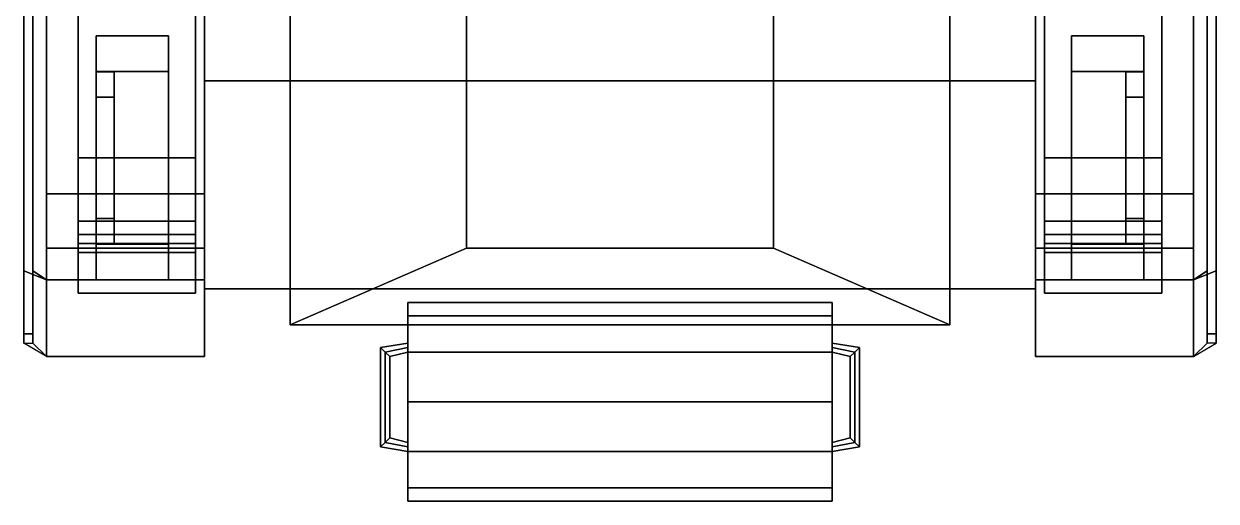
# Model space of a CAD drawing. Header units: millimetres. Extents: x -1.32 to 3, y -3.17 to 5.
# Drawn here: x -1.32 to 1.32, y -3.17 to -2.114 of the extents above; entities that cross this region are included whole.
import ezdxf

# ---------------------------------------------------------------- set-up
doc = ezdxf.new("R2010")
doc.units = ezdxf.units.MM
for name, color, linetype in [('mg2', 6, 'Continuous'), ('mudguards', 6, 'Continuous'), ('tracks', 3, 'Continuous'), ('wheels', 2, 'Continuous')]:
    doc.layers.add(name, color=color, linetype=linetype)

msp = doc.modelspace()

# ---------------------------------------------------------------- linework, layer by layer
for points in [[(-0.92, 2.51, 0.82), (-0.92, -2.7, 0.91), (-0.92, -0.48, 1.08), (-0.92, 2.07, 1.08)], [(-0.92, 2.46, 0.58), (-0.92, -2.7, 0.47), (-0.92, -2.7, 0.91), (-0.92, 2.51, 0.82)], [(0.92, -0.48, 1.08), (0.92, -2.7, 0.91), (0.92, 2.51, 0.82), (0.92, 2.07, 1.08)], [(0.92, -2.7, 0.91), (0.92, -2.7, 0.47), (0.92, 2.46, 0.58), (0.92, 2.51, 0.82)], [(-0.92, 2.02, 0.34), (-0.92, -2.24, 0.34), (-0.92, -2.7, 0.47), (-0.92, 2.46, 0.58)], [(0.92, -2.7, 0.47), (0.92, -2.24, 0.34), (0.92, 2.02, 0.34), (0.92, 2.46, 0.58)], [(0.92, 2.02, 0.34), (0.92, -2.24, 0.34), (-0.92, -2.24, 0.34), (-0.92, 2.02, 0.34)], [(-0.92, -0.48, 1.08), (-0.92, -2.7, 0.91), (-0.92, -1.8, 1.14), (-0.92, -0.48, 1.14)], [(-0.34, -0.48, 1.3), (-0.34, -2.61, 1.3), (0.34, -2.61, 1.3), (0.34, -0.48, 1.3)], [(0.92, -1.8, 1.14), (0.92, -2.7, 0.91), (0.92, -0.48, 1.08), (0.92, -0.48, 1.14)], [(-0.73, -1.63, 1.14), (-0.73, -2.78, 1.14), (-0.34, -2.61, 1.3), (-0.34, -1.61, 1.3)], [(0.34, -2.61, 1.3), (0.73, -2.78, 1.14), (0.73, -1.63, 1.14), (0.34, -1.61, 1.3)], [(-0.92, -1.8, 1.14), (-0.92, -2.7, 0.91), (-0.73, -2.7, 0.91), (-0.73, -1.8, 1.14)], [(-0.73, -2.7, 0.91), (-0.73, -2.78, 0.89), (-0.73, -2.78, 1.14), (-0.73, -1.8, 1.14)], [(-0.73, -1.8, 1.14), (-0.73, -2.78, 1.14), (0.73, -2.78, 1.14), (0.73, -1.8, 1.14)], [(0.73, -2.78, 1.14), (0.73, -2.78, 0.89), (0.73, -2.7, 0.91), (0.73, -1.8, 1.14)], [(0.73, -1.8, 1.14), (0.73, -2.7, 0.91), (0.92, -2.7, 0.91), (0.92, -1.8, 1.14)], [(-0.92, -2.7, 0.47), (-0.92, -2.24, 0.34), (0.92, -2.24, 0.34), (0.92, -2.7, 0.47)], [(-0.34, -2.61, 1.3), (-0.73, -2.78, 1.14), (0.73, -2.78, 1.14), (0.34, -2.61, 1.3)], [(-0.92, -2.7, 0.91), (-0.92, -2.7, 0.47), (0.92, -2.7, 0.47), (0.92, -2.7, 0.91)], [(0.73, -2.7, 0.89), (0.73, -2.78, 0.89), (-0.73, -2.78, 0.89), (-0.73, -2.7, 0.89)], [(-0.73, -2.7, 0.89), (-0.73, -2.78, 0.89), (-0.73, -2.78, 0.89), (-0.73, -2.7, 0.91)], [(0.73, -2.7, 0.91), (0.73, -2.7, 0.91), (0.73, -2.78, 0.89), (0.73, -2.7, 0.89)], [(0.47, -2.7595, 1.37), (0.47, -2.73, 1.26), (-0.47, -2.73, 1.26), (-0.47, -2.7595, 1.37)], [(0.47, -2.73, 1.26), (0.47, -2.7595, 1.15), (-0.47, -2.7595, 1.15), (-0.47, -2.73, 1.26)], [(-0.47, -3.06, 1.4505), (-0.47, -2.7595, 1.37), (-0.47, -2.73, 1.26), (-0.47, -3.1405, 1.37)], [(-0.47, -3.1405, 1.37), (-0.47, -2.73, 1.26), (-0.47, -2.7595, 1.15), (-0.47, -3.17, 1.26)], [(0.47, -2.73, 1.26), (0.47, -3.1405, 1.15), (0.47, -3.06, 1.0695), (0.47, -2.7595, 1.15)], [(0.47, -2.7595, 1.37), (0.47, -3.17, 1.26), (0.47, -3.1405, 1.15), (0.47, -2.73, 1.26)], [(0.47, -2.84, 1.4505), (0.47, -2.7595, 1.37), (-0.47, -2.7595, 1.37), (-0.47, -2.84, 1.4505)], [(0.47, -2.7595, 1.15), (0.47, -2.84, 1.0695), (-0.47, -2.84, 1.0695), (-0.47, -2.7595, 1.15)], [(-0.47, -2.95, 1.48), (-0.47, -2.84, 1.4505), (-0.47, -2.7595, 1.37), (-0.47, -3.06, 1.4505)], [(-0.47, -3.17, 1.26), (-0.47, -2.7595, 1.15), (-0.47, -2.84, 1.0695), (-0.47, -3.1405, 1.15)], [(0.47, -2.7595, 1.15), (0.47, -3.06, 1.0695), (0.47, -2.95, 1.04), (0.47, -2.84, 1.0695)], [(0.47, -2.84, 1.4505), (0.47, -3.1405, 1.37), (0.47, -3.17, 1.26), (0.47, -2.7595, 1.37)], [(-0.73, -2.78, 1.14), (-0.73, -2.78, 0.89), (0.73, -2.78, 0.89), (0.73, -2.78, 1.14)], [(-0.47, -2.83, 1.33), (-0.47, -2.82, 1.32), (-0.53, -2.83, 1.36), (-0.52, -2.84, 1.37)], [(-0.47, -2.82, 1.32), (-0.47, -2.83, 1.31), (-0.52, -2.84, 1.35), (-0.53, -2.83, 1.36)], [(0.47, -2.82, 1.32), (0.47, -2.83, 1.33), (0.52, -2.84, 1.37), (0.53, -2.83, 1.36)], [(0.47, -2.83, 1.31), (0.47, -2.82, 1.32), (0.53, -2.83, 1.36), (0.52, -2.84, 1.35)], [(-0.52, -2.84, 1.37), (-0.53, -2.83, 1.36), (-0.53, -3.05, 1.36), (-0.52, -3.04, 1.37)], [(-0.53, -2.83, 1.36), (-0.52, -2.84, 1.35), (-0.52, -3.04, 1.35), (-0.53, -3.05, 1.36)], [(-0.47, -2.84, 1.32), (-0.47, -2.83, 1.33), (-0.52, -2.84, 1.37), (-0.51, -2.85, 1.36)], [(-0.47, -2.83, 1.31), (-0.47, -2.84, 1.32), (-0.51, -2.85, 1.36), (-0.52, -2.84, 1.35)], [(-0.51, -2.85, 1.36), (-0.52, -2.84, 1.37), (-0.52, -3.04, 1.37), (-0.51, -3.03, 1.36)], [(-0.52, -2.84, 1.35), (-0.51, -2.85, 1.36), (-0.51, -3.03, 1.36), (-0.52, -3.04, 1.35)], [(0.47, -2.95, 1.48), (0.47, -2.84, 1.4505), (-0.47, -2.84, 1.4505), (-0.47, -2.95, 1.48)], [(0.47, -2.84, 1.0695), (0.47, -2.95, 1.04), (-0.47, -2.95, 1.04), (-0.47, -2.84, 1.0695)], [(-0.47, -3.1405, 1.15), (-0.47, -2.84, 1.0695), (-0.47, -2.95, 1.04), (-0.47, -3.06, 1.0695)], [(0.47, -2.83, 1.33), (0.47, -2.84, 1.32), (0.51, -2.85, 1.36), (0.52, -2.84, 1.37)], [(0.47, -2.84, 1.32), (0.47, -2.83, 1.31), (0.52, -2.84, 1.35), (0.51, -2.85, 1.36)], [(0.47, -2.95, 1.48), (0.47, -3.06, 1.4505), (0.47, -3.1405, 1.37), (0.47, -2.84, 1.4505)], [(0.51, -3.03, 1.36), (0.52, -3.04, 1.37), (0.52, -2.84, 1.37), (0.51, -2.85, 1.36)], [(0.52, -3.04, 1.35), (0.51, -3.03, 1.36), (0.51, -2.85, 1.36), (0.52, -2.84, 1.35)], [(0.52, -3.04, 1.37), (0.53, -3.05, 1.36), (0.53, -2.83, 1.36), (0.52, -2.84, 1.37)], [(0.53, -3.05, 1.36), (0.52, -3.04, 1.35), (0.52, -2.84, 1.35), (0.53, -2.83, 1.36)], [(0.47, -3.06, 1.4505), (0.47, -2.95, 1.48), (-0.47, -2.95, 1.48), (-0.47, -3.06, 1.4505)], [(0.47, -2.95, 1.04), (0.47, -3.06, 1.0695), (-0.47, -3.06, 1.0695), (-0.47, -2.95, 1.04)], [(-0.47, -3.05, 1.33), (-0.47, -3.04, 1.32), (-0.51, -3.03, 1.36), (-0.52, -3.04, 1.37)], [(-0.47, -3.04, 1.32), (-0.47, -3.05, 1.31), (-0.52, -3.04, 1.35), (-0.51, -3.03, 1.36)], [(0.47, -3.04, 1.32), (0.47, -3.05, 1.33), (0.52, -3.04, 1.37), (0.51, -3.03, 1.36)], [(0.47, -3.05, 1.31), (0.47, -3.04, 1.32), (0.51, -3.03, 1.36), (0.52, -3.04, 1.35)], [(-0.47, -3.06, 1.32), (-0.47, -3.05, 1.33), (-0.52, -3.04, 1.37), (-0.53, -3.05, 1.36)], [(-0.47, -3.05, 1.31), (-0.47, -3.06, 1.32), (-0.53, -3.05, 1.36), (-0.52, -3.04, 1.35)], [(0.47, -3.1405, 1.37), (0.47, -3.06, 1.4505), (-0.47, -3.06, 1.4505), (-0.47, -3.1405, 1.37)], [(0.47, -3.06, 1.0695), (0.47, -3.1405, 1.15), (-0.47, -3.1405, 1.15), (-0.47, -3.06, 1.0695)], [(0.47, -3.05, 1.33), (0.47, -3.06, 1.32), (0.53, -3.05, 1.36), (0.52, -3.04, 1.37)], [(0.47, -3.06, 1.32), (0.47, -3.05, 1.31), (0.52, -3.04, 1.35), (0.53, -3.05, 1.36)], [(0.47, -3.17, 1.26), (0.47, -3.1405, 1.37), (-0.47, -3.1405, 1.37), (-0.47, -3.17, 1.26)], [(0.47, -3.1405, 1.15), (0.47, -3.17, 1.26), (-0.47, -3.17, 1.26), (-0.47, -3.1405, 1.15)]]:
    msp.add_3dface(points)
at = {"layer": 'mg2'}
for points in [[(-1.32, 1.23, 1.13), (-1.32, -1.33, 1.13), (-1.32, -2.8, 0.62), (-1.32, 2.63, 0.62)], [(-1.32, -2.8, 0.62), (-1.3, -2.8, 0.62), (-1.3, 2.63, 0.62), (-1.32, 2.63, 0.62)], [(-1.3, 2.63, 0.62), (-1.3, -2.8, 0.62), (-1.3, -1.33, 1.13), (-1.3, 1.23, 1.13)], [(-1.27, -1.32, 1.18), (-1.27, -2.68, 0.97), (-1.32, -2.66, 0.91), (-1.32, -1.33, 1.13)], [(-1.3, -1.33, 1.13), (-1.3, -2.66, 0.91), (-1.27, -2.68, 0.95), (-1.27, -1.32, 1.16)], [(-1.27, -1.32, 1.16), (-1.27, -2.68, 0.95), (-0.92, -2.68, 0.95), (-0.92, -1.32, 1.16)], [(-1.32, -1.33, 1.13), (-1.32, -2.66, 0.91), (-1.32, -2.82, 0.65), (-1.32, -2.8, 0.62)], [(-1.3, -2.8, 0.62), (-1.3, -2.82, 0.65), (-1.3, -2.66, 0.91), (-1.3, -1.33, 1.13)], [(-0.92, -2.1373, 1.0538), (-0.92, -2.68, 0.97), (-0.92, -2.68, 0.97), (-0.92, -2.7, 0.91)], [(-0.92, -2.7, 0.91), (-0.92, -2.68, 0.97), (-0.92, -2.68, 0.97), (-0.92, -2.1373, 1.0538)], [(-0.92, -2.61, 0.9808), (-0.92, -2.68, 0.97), (-1.27, -2.68, 0.97), (-1.27, -2.61, 0.9808)], [(-1.27, -2.68, 0.97), (-1.27, -2.85, 0.75), (-1.32, -2.82, 0.65), (-1.32, -2.66, 0.91)], [(-1.3, -2.66, 0.91), (-1.3, -2.82, 0.65), (-1.27, -2.85, 0.73), (-1.27, -2.68, 0.95)], [(-1.27, -2.68, 0.95), (-1.27, -2.85, 0.73), (-0.92, -2.85, 0.73), (-0.92, -2.68, 0.95)], [(-0.92, -2.68, 0.97), (-0.92, -2.85, 0.75), (-1.27, -2.85, 0.75), (-1.27, -2.68, 0.97)], [(-0.92, -2.85, 0.75), (-0.92, -2.68, 0.97), (-0.92, -2.68, 0.97), (-0.92, -2.7, 0.91)], [(-0.92, -2.7, 0.91), (-0.92, -2.68, 0.97), (-0.92, -2.68, 0.97), (-0.92, -2.85, 0.75)], [(-0.92, -2.85, 0.75), (-0.92, -2.7, 0.91), (-0.92, -2.7, 0.91), (-0.92, -2.7, 0.69)], [(-0.92, -2.7, 0.69), (-0.92, -2.7, 0.91), (-0.92, -2.7, 0.91), (-0.92, -2.85, 0.75)], [(-1.32, -2.82, 0.65), (-1.3, -2.82, 0.65), (-1.3, -2.8, 0.62), (-1.32, -2.8, 0.62)], [(-0.92, -2.85, 0.75), (-0.92, -2.85, 0.73), (-1.27, -2.85, 0.73), (-1.27, -2.85, 0.75)], [(-0.92, -2.8382, 0.7453), (-0.92, -2.8382, 0.7453), (-0.92, -2.85, 0.73), (-0.92, -2.85, 0.75)]]:
    msp.add_3dface(points, dxfattribs=at)
at = {"layer": 'mudguards'}
for points in [[(1.3, 2.63, 0.62), (1.3, -2.8, 0.62), (1.3, -1.33, 1.13), (1.3, 1.23, 1.13)], [(1.32, -2.8, 0.62), (1.3, -2.8, 0.62), (1.3, 2.63, 0.62), (1.32, 2.63, 0.62)], [(1.32, 1.23, 1.13), (1.32, -1.33, 1.13), (1.32, -2.8, 0.62), (1.32, 2.63, 0.62)], [(1.27, -1.32, 1.16), (1.27, -2.68, 0.95), (0.92, -2.68, 0.95), (0.92, -1.32, 1.16)], [(1.27, -1.32, 1.18), (1.27, -2.68, 0.97), (1.32, -2.66, 0.91), (1.32, -1.33, 1.13)], [(1.3, -1.33, 1.13), (1.3, -2.66, 0.91), (1.27, -2.68, 0.95), (1.27, -1.32, 1.16)], [(1.3, -2.8, 0.62), (1.3, -2.82, 0.65), (1.3, -2.66, 0.91), (1.3, -1.33, 1.13)], [(1.32, -1.33, 1.13), (1.32, -2.66, 0.91), (1.32, -2.82, 0.65), (1.32, -2.8, 0.62)], [(-1.27, -2.0802, 1.0626), (-1.27, -2.49, 1.05), (-1.27, -2.49, 1.19), (-1.27, -2.09, 1.21)], [(-1.27, -2.61, 0.9808), (-1.27, -2.61, 0.9808), (-1.27, -2.49, 1.05), (-1.27, -2.0802, 1.0626)], [(-0.92, -2.49, 1.19), (-0.92, -2.49, 1.05), (-0.92, -2.0802, 1.0626), (-0.92, -2.09, 1.21)], [(-0.92, -2.49, 1.05), (-0.92, -2.61, 0.9808), (-0.92, -2.61, 0.9808), (-0.92, -2.0802, 1.0626)], [(0.92, -2.0802, 1.0626), (0.92, -2.49, 1.05), (0.92, -2.49, 1.19), (0.92, -2.09, 1.21)], [(0.92, -2.61, 0.9808), (0.92, -2.61, 0.9808), (0.92, -2.49, 1.05), (0.92, -2.0802, 1.0626)], [(1.27, -2.49, 1.19), (1.27, -2.49, 1.05), (1.27, -2.0802, 1.0626), (1.27, -2.09, 1.21)], [(1.27, -2.49, 1.05), (1.27, -2.61, 0.9808), (1.27, -2.61, 0.9808), (1.27, -2.0802, 1.0626)], [(-1.27, -2.09, 1.21), (-1.27, -2.49, 1.19), (-0.92, -2.49, 1.19), (-0.92, -2.09, 1.21)], [(0.92, -2.09, 1.21), (0.92, -2.49, 1.19), (1.27, -2.49, 1.19), (1.27, -2.09, 1.21)], [(0.92, -2.1373, 1.0538), (0.92, -2.68, 0.97), (0.92, -2.68, 0.97), (0.92, -2.7, 0.91)], [(0.92, -2.7, 0.91), (0.92, -2.68, 0.97), (0.92, -2.68, 0.97), (0.92, -2.1373, 1.0538)], [(-1.27, -2.49, 1.19), (-1.27, -2.49, 1.05), (-0.92, -2.49, 1.05), (-0.92, -2.49, 1.19)], [(-1.27, -2.49, 1.05), (-1.27, -2.61, 0.9808), (-1.27, -2.61, 1.05), (-1.27, -2.49, 1.05)], [(-1.27, -2.49, 1.05), (-1.27, -2.61, 1.05), (-0.92, -2.61, 1.05), (-0.92, -2.49, 1.05)], [(-0.92, -2.61, 1.05), (-0.92, -2.61, 0.9808), (-0.92, -2.49, 1.05)], [(0.92, -2.49, 1.19), (0.92, -2.49, 1.05), (1.27, -2.49, 1.05), (1.27, -2.49, 1.19)], [(0.92, -2.49, 1.05), (0.92, -2.61, 0.9808), (0.92, -2.61, 1.05), (0.92, -2.49, 1.05)], [(0.92, -2.49, 1.05), (0.92, -2.61, 1.05), (1.27, -2.61, 1.05), (1.27, -2.49, 1.05)], [(1.27, -2.61, 1.05), (1.27, -2.61, 0.9808), (1.27, -2.49, 1.05)], [(-1.27, -2.61, 1.05), (-1.27, -2.61, 0.9808), (-0.92, -2.61, 0.9808), (-0.92, -2.61, 1.05)], [(0.92, -2.61, 1.05), (0.92, -2.61, 0.9808), (1.27, -2.61, 0.9808), (1.27, -2.61, 1.05)], [(0.92, -2.61, 0.9808), (0.92, -2.68, 0.97), (1.27, -2.68, 0.97), (1.27, -2.61, 0.9808)], [(1.27, -2.68, 0.97), (1.27, -2.85, 0.75), (1.32, -2.82, 0.65), (1.32, -2.66, 0.91)], [(1.3, -2.66, 0.91), (1.3, -2.82, 0.65), (1.27, -2.85, 0.73), (1.27, -2.68, 0.95)], [(1.27, -2.68, 0.95), (1.27, -2.85, 0.73), (0.92, -2.85, 0.73), (0.92, -2.68, 0.95)], [(0.92, -2.68, 0.97), (0.92, -2.85, 0.75), (1.27, -2.85, 0.75), (1.27, -2.68, 0.97)], [(0.92, -2.85, 0.75), (0.92, -2.68, 0.97), (0.92, -2.68, 0.97), (0.92, -2.7, 0.91)], [(0.92, -2.7, 0.91), (0.92, -2.68, 0.97), (0.92, -2.68, 0.97), (0.92, -2.85, 0.75)], [(0.92, -2.7, 0.69), (0.92, -2.7, 0.91), (0.92, -2.7, 0.91), (0.92, -2.85, 0.75)], [(0.92, -2.85, 0.75), (0.92, -2.7, 0.91), (0.92, -2.7, 0.91), (0.92, -2.7, 0.69)], [(1.32, -2.82, 0.65), (1.3, -2.82, 0.65), (1.3, -2.8, 0.62), (1.32, -2.8, 0.62)], [(0.92, -2.8382, 0.7453), (0.92, -2.8382, 0.7453), (0.92, -2.85, 0.73), (0.92, -2.85, 0.75)], [(0.92, -2.85, 0.75), (0.92, -2.85, 0.73), (1.27, -2.85, 0.73), (1.27, -2.85, 0.75)]]:
    msp.add_3dface(points, dxfattribs=at)
at = {"layer": 'tracks'}
for points in [[(-1.2, -1.65, 0.81), (-1.2, -2.41, 0.85), (-0.94, -2.41, 0.85), (-0.94, -1.65, 0.81)], [(-1.2, -1.65, 0.78), (-1.2, -2.41, 0.82), (-1.2, -2.41, 0.85), (-1.2, -1.65, 0.81)], [(-0.94, -1.65, 0.78), (-0.94, -2.41, 0.82), (-1.2, -2.41, 0.82), (-1.2, -1.65, 0.78)], [(-0.94, -2.41, 0.85), (-0.94, -2.41, 0.82), (-0.94, -1.65, 0.78), (-0.94, -1.65, 0.81)], [(0.94, -1.65, 0.78), (0.94, -2.41, 0.82), (0.94, -2.41, 0.85), (0.94, -1.65, 0.81)], [(1.2, -1.65, 0.78), (1.2, -2.41, 0.82), (0.94, -2.41, 0.82), (0.94, -1.65, 0.78)], [(0.94, -1.65, 0.81), (0.94, -2.41, 0.85), (1.2, -2.41, 0.85), (1.2, -1.65, 0.81)], [(1.2, -2.41, 0.85), (1.2, -2.41, 0.82), (1.2, -1.65, 0.78), (1.2, -1.65, 0.81)], [(-0.94, -1.67, -0.01), (-0.94, -2.58, 0.27), (-1.2, -2.58, 0.27), (-1.2, -1.67, -0.01)], [(-1.2, -1.67, -0.01), (-1.2, -2.58, 0.27), (-1.2, -2.55, 0.3), (-1.2, -1.67, 0.02)], [(-1.2, -1.67, 0.02), (-1.2, -2.55, 0.3), (-0.94, -2.55, 0.3), (-0.94, -1.67, 0.02)], [(-0.94, -2.55, 0.3), (-0.94, -2.58, 0.27), (-0.94, -1.67, -0.01), (-0.94, -1.67, 0.02)], [(0.94, -1.67, -0.01), (0.94, -2.58, 0.27), (0.94, -2.55, 0.3), (0.94, -1.67, 0.02)], [(1.2, -1.67, -0.01), (1.2, -2.58, 0.27), (0.94, -2.58, 0.27), (0.94, -1.67, -0.01)], [(0.94, -1.67, 0.02), (0.94, -2.55, 0.3), (1.2, -2.55, 0.3), (1.2, -1.67, 0.02)], [(1.2, -2.55, 0.3), (1.2, -2.58, 0.27), (1.2, -1.67, -0.01), (1.2, -1.67, 0.02)], [(-1.2, -2.41, 0.85), (-1.2, -2.62, 0.78), (-0.94, -2.62, 0.78), (-0.94, -2.41, 0.85)], [(-1.2, -2.41, 0.82), (-1.2, -2.6, 0.75), (-1.2, -2.62, 0.78), (-1.2, -2.41, 0.85)], [(-0.94, -2.41, 0.82), (-0.94, -2.6, 0.75), (-1.2, -2.6, 0.75), (-1.2, -2.41, 0.82)], [(-0.94, -2.62, 0.78), (-0.94, -2.6, 0.75), (-0.94, -2.41, 0.82), (-0.94, -2.41, 0.85)], [(0.94, -2.41, 0.82), (0.94, -2.6, 0.75), (0.94, -2.62, 0.78), (0.94, -2.41, 0.85)], [(0.94, -2.41, 0.85), (0.94, -2.62, 0.78), (1.2, -2.62, 0.78), (1.2, -2.41, 0.85)], [(1.2, -2.41, 0.82), (1.2, -2.6, 0.75), (0.94, -2.6, 0.75), (0.94, -2.41, 0.82)], [(1.2, -2.62, 0.78), (1.2, -2.6, 0.75), (1.2, -2.41, 0.82), (1.2, -2.41, 0.85)], [(-1.2, -2.68, 0.44), (-1.2, -2.55, 0.3), (-1.2, -2.58, 0.27), (-1.2, -2.71, 0.44)], [(-0.94, -2.68, 0.44), (-0.94, -2.55, 0.3), (-1.2, -2.55, 0.3), (-1.2, -2.68, 0.44)], [(-0.94, -2.58, 0.27), (-0.94, -2.55, 0.3), (-0.94, -2.68, 0.44), (-0.94, -2.71, 0.44)], [(0.94, -2.68, 0.44), (0.94, -2.55, 0.3), (0.94, -2.58, 0.27), (0.94, -2.71, 0.44)], [(1.2, -2.68, 0.44), (1.2, -2.55, 0.3), (0.94, -2.55, 0.3), (0.94, -2.68, 0.44)], [(1.2, -2.58, 0.27), (1.2, -2.55, 0.3), (1.2, -2.68, 0.44), (1.2, -2.71, 0.44)], [(-1.2, -2.71, 0.44), (-1.2, -2.58, 0.27), (-0.94, -2.58, 0.27), (-0.94, -2.71, 0.44)], [(0.94, -2.71, 0.44), (0.94, -2.58, 0.27), (1.2, -2.58, 0.27), (1.2, -2.71, 0.44)], [(-1.2, -2.6, 0.75), (-1.2, -2.68, 0.64), (-1.2, -2.71, 0.64), (-1.2, -2.62, 0.78)], [(-0.94, -2.6, 0.75), (-0.94, -2.68, 0.64), (-1.2, -2.68, 0.64), (-1.2, -2.6, 0.75)], [(-0.94, -2.71, 0.64), (-0.94, -2.68, 0.64), (-0.94, -2.6, 0.75), (-0.94, -2.62, 0.78)], [(0.94, -2.6, 0.75), (0.94, -2.68, 0.64), (0.94, -2.71, 0.64), (0.94, -2.62, 0.78)], [(1.2, -2.6, 0.75), (1.2, -2.68, 0.64), (0.94, -2.68, 0.64), (0.94, -2.6, 0.75)], [(1.2, -2.71, 0.64), (1.2, -2.68, 0.64), (1.2, -2.6, 0.75), (1.2, -2.62, 0.78)], [(-1.2, -2.62, 0.78), (-1.2, -2.71, 0.64), (-0.94, -2.71, 0.64), (-0.94, -2.62, 0.78)], [(0.94, -2.62, 0.78), (0.94, -2.71, 0.64), (1.2, -2.71, 0.64), (1.2, -2.62, 0.78)], [(-1.2, -2.68, 0.64), (-1.2, -2.68, 0.44), (-1.2, -2.71, 0.44), (-1.2, -2.71, 0.64)], [(-0.94, -2.68, 0.64), (-0.94, -2.68, 0.44), (-1.2, -2.68, 0.44), (-1.2, -2.68, 0.64)], [(-0.94, -2.71, 0.44), (-0.94, -2.68, 0.44), (-0.94, -2.68, 0.64), (-0.94, -2.71, 0.64)], [(0.94, -2.68, 0.64), (0.94, -2.68, 0.44), (0.94, -2.71, 0.44), (0.94, -2.71, 0.64)], [(1.2, -2.68, 0.64), (1.2, -2.68, 0.44), (0.94, -2.68, 0.44), (0.94, -2.68, 0.64)], [(1.2, -2.71, 0.44), (1.2, -2.68, 0.44), (1.2, -2.68, 0.64), (1.2, -2.71, 0.64)], [(-1.2, -2.71, 0.64), (-1.2, -2.71, 0.44), (-0.94, -2.71, 0.44), (-0.94, -2.71, 0.64)], [(0.94, -2.71, 0.64), (0.94, -2.71, 0.44), (1.2, -2.71, 0.44), (1.2, -2.71, 0.64)]]:
    msp.add_3dface(points, dxfattribs=at)
at = {"layer": 'wheels'}
for points in [[(-1, -2.2191, 0.7409), (-1, -2.14, 0.55), (-1.16, -2.14, 0.55), (-1.16, -2.2191, 0.7409)], [(-1, -2.14, 0.55), (-1, -2.2191, 0.3591), (-1.16, -2.2191, 0.3591), (-1.16, -2.14, 0.55)], [(-1.16, -2.2191, 0.7409), (-1.16, -2.14, 0.55), (-1.16, -2.22, 0.55), (-1.16, -2.2756, 0.6844)], [(-1.16, -2.14, 0.55), (-1.16, -2.2191, 0.3591), (-1.16, -2.2756, 0.4156), (-1.16, -2.22, 0.55)], [(-1, -2.6009, 0.3591), (-1, -2.14, 0.55), (-1, -2.2191, 0.7409), (-1, -2.68, 0.55)], [(-1, -2.41, 0.28), (-1, -2.2191, 0.3591), (-1, -2.14, 0.55), (-1, -2.6009, 0.3591)], [(1, -2.14, 0.55), (1, -2.2191, 0.7409), (1.16, -2.2191, 0.7409), (1.16, -2.14, 0.55)], [(1, -2.14, 0.55), (1, -2.6009, 0.7409), (1, -2.41, 0.82), (1, -2.2191, 0.7409)], [(1, -2.2191, 0.3591), (1, -2.68, 0.55), (1, -2.6009, 0.7409), (1, -2.14, 0.55)], [(1, -2.2191, 0.3591), (1, -2.14, 0.55), (1.16, -2.14, 0.55), (1.16, -2.2191, 0.3591)], [(1.16, -2.14, 0.55), (1.16, -2.2191, 0.7409), (1.16, -2.2756, 0.6844), (1.16, -2.22, 0.55)], [(1.16, -2.2191, 0.3591), (1.16, -2.14, 0.55), (1.16, -2.22, 0.55), (1.16, -2.2756, 0.4156)], [(-1, -2.41, 0.82), (-1, -2.2191, 0.7409), (-1.16, -2.2191, 0.7409), (-1.16, -2.41, 0.82)], [(-1, -2.2191, 0.3591), (-1, -2.41, 0.28), (-1.16, -2.41, 0.28), (-1.16, -2.2191, 0.3591)], [(-1.16, -2.41, 0.82), (-1.16, -2.2191, 0.7409), (-1.16, -2.2756, 0.6844), (-1.16, -2.41, 0.74)], [(-1.16, -2.2191, 0.3591), (-1.16, -2.41, 0.28), (-1.16, -2.41, 0.36), (-1.16, -2.2756, 0.4156)], [(-1.12, -2.22, 0.55), (-1.12, -2.2756, 0.6844), (-1.16, -2.2756, 0.6844), (-1.16, -2.22, 0.55)], [(-1.12, -2.2756, 0.4156), (-1.12, -2.22, 0.55), (-1.16, -2.22, 0.55), (-1.16, -2.2756, 0.4156)], [(-1.12, -2.6, 0.55), (-1.12, -2.2756, 0.6844), (-1.12, -2.22, 0.55), (-1.12, -2.5444, 0.4156)], [(-1.12, -2.5444, 0.4156), (-1.12, -2.22, 0.55), (-1.12, -2.2756, 0.4156), (-1.12, -2.41, 0.36)], [(-1, -2.68, 0.55), (-1, -2.2191, 0.7409), (-1, -2.41, 0.82), (-1, -2.6009, 0.7409)], [(1, -2.41, 0.28), (1, -2.2191, 0.3591), (1.16, -2.2191, 0.3591), (1.16, -2.41, 0.28)], [(1, -2.41, 0.28), (1, -2.6009, 0.3591), (1, -2.68, 0.55), (1, -2.2191, 0.3591)], [(1, -2.2191, 0.7409), (1, -2.41, 0.82), (1.16, -2.41, 0.82), (1.16, -2.2191, 0.7409)], [(1.12, -2.2756, 0.6844), (1.12, -2.22, 0.55), (1.16, -2.22, 0.55), (1.16, -2.2756, 0.6844)], [(1.12, -2.2756, 0.6844), (1.12, -2.41, 0.74), (1.12, -2.5444, 0.6844), (1.12, -2.22, 0.55)], [(1.12, -2.22, 0.55), (1.12, -2.5444, 0.6844), (1.12, -2.6, 0.55), (1.12, -2.2756, 0.4156)], [(1.12, -2.22, 0.55), (1.12, -2.2756, 0.4156), (1.16, -2.2756, 0.4156), (1.16, -2.22, 0.55)], [(1.16, -2.41, 0.28), (1.16, -2.2191, 0.3591), (1.16, -2.2756, 0.4156), (1.16, -2.41, 0.36)], [(1.16, -2.2191, 0.7409), (1.16, -2.41, 0.82), (1.16, -2.41, 0.74), (1.16, -2.2756, 0.6844)], [(-1.12, -2.2756, 0.6844), (-1.12, -2.41, 0.74), (-1.16, -2.41, 0.74), (-1.16, -2.2756, 0.6844)], [(-1.12, -2.41, 0.36), (-1.12, -2.2756, 0.4156), (-1.16, -2.2756, 0.4156), (-1.16, -2.41, 0.36)], [(-1.12, -2.5444, 0.6844), (-1.12, -2.41, 0.74), (-1.12, -2.2756, 0.6844), (-1.12, -2.6, 0.55)], [(1.12, -2.2756, 0.4156), (1.12, -2.41, 0.36), (1.16, -2.41, 0.36), (1.16, -2.2756, 0.4156)], [(1.12, -2.2756, 0.4156), (1.12, -2.6, 0.55), (1.12, -2.5444, 0.4156), (1.12, -2.41, 0.36)], [(1.12, -2.41, 0.74), (1.12, -2.2756, 0.6844), (1.16, -2.2756, 0.6844), (1.16, -2.41, 0.74)], [(-1.12, -2.41, 0.74), (-1.12, -2.5444, 0.6844), (-1.16, -2.5444, 0.6844), (-1.16, -2.41, 0.74)], [(-1.12, -2.5444, 0.4156), (-1.12, -2.41, 0.36), (-1.16, -2.41, 0.36), (-1.16, -2.5444, 0.4156)], [(-1, -2.6009, 0.7409), (-1, -2.41, 0.82), (-1.16, -2.41, 0.82), (-1.16, -2.6009, 0.7409)], [(-1, -2.41, 0.28), (-1, -2.6009, 0.3591), (-1.16, -2.6009, 0.3591), (-1.16, -2.41, 0.28)], [(-1.16, -2.6009, 0.7409), (-1.16, -2.41, 0.82), (-1.16, -2.41, 0.74), (-1.16, -2.5444, 0.6844)], [(-1.16, -2.41, 0.28), (-1.16, -2.6009, 0.3591), (-1.16, -2.5444, 0.4156), (-1.16, -2.41, 0.36)], [(1, -2.6009, 0.3591), (1, -2.41, 0.28), (1.16, -2.41, 0.28), (1.16, -2.6009, 0.3591)], [(1, -2.41, 0.82), (1, -2.6009, 0.7409), (1.16, -2.6009, 0.7409), (1.16, -2.41, 0.82)], [(1.12, -2.41, 0.36), (1.12, -2.5444, 0.4156), (1.16, -2.5444, 0.4156), (1.16, -2.41, 0.36)], [(1.12, -2.5444, 0.6844), (1.12, -2.41, 0.74), (1.16, -2.41, 0.74), (1.16, -2.5444, 0.6844)], [(1.16, -2.6009, 0.3591), (1.16, -2.41, 0.28), (1.16, -2.41, 0.36), (1.16, -2.5444, 0.4156)], [(1.16, -2.41, 0.82), (1.16, -2.6009, 0.7409), (1.16, -2.5444, 0.6844), (1.16, -2.41, 0.74)], [(-1.12, -2.5444, 0.6844), (-1.12, -2.6, 0.55), (-1.16, -2.6, 0.55), (-1.16, -2.5444, 0.6844)], [(-1.12, -2.6, 0.55), (-1.12, -2.5444, 0.4156), (-1.16, -2.5444, 0.4156), (-1.16, -2.6, 0.55)], [(-1.16, -2.6009, 0.3591), (-1.16, -2.68, 0.55), (-1.16, -2.6, 0.55), (-1.16, -2.5444, 0.4156)], [(-1.16, -2.68, 0.55), (-1.16, -2.6009, 0.7409), (-1.16, -2.5444, 0.6844), (-1.16, -2.6, 0.55)], [(1.12, -2.6, 0.55), (1.12, -2.5444, 0.6844), (1.16, -2.5444, 0.6844), (1.16, -2.6, 0.55)], [(1.12, -2.5444, 0.4156), (1.12, -2.6, 0.55), (1.16, -2.6, 0.55), (1.16, -2.5444, 0.4156)], [(1.16, -2.6009, 0.7409), (1.16, -2.68, 0.55), (1.16, -2.6, 0.55), (1.16, -2.5444, 0.6844)], [(1.16, -2.68, 0.55), (1.16, -2.6009, 0.3591), (1.16, -2.5444, 0.4156), (1.16, -2.6, 0.55)], [(-1, -2.68, 0.55), (-1, -2.6009, 0.7409), (-1.16, -2.6009, 0.7409), (-1.16, -2.68, 0.55)], [(-1, -2.6009, 0.3591), (-1, -2.68, 0.55), (-1.16, -2.68, 0.55), (-1.16, -2.6009, 0.3591)], [(1, -2.6009, 0.7409), (1, -2.68, 0.55), (1.16, -2.68, 0.55), (1.16, -2.6009, 0.7409)], [(1, -2.68, 0.55), (1, -2.6009, 0.3591), (1.16, -2.6009, 0.3591), (1.16, -2.68, 0.55)]]:
    msp.add_3dface(points, dxfattribs=at)

doc.saveas('drawing.dxf')
